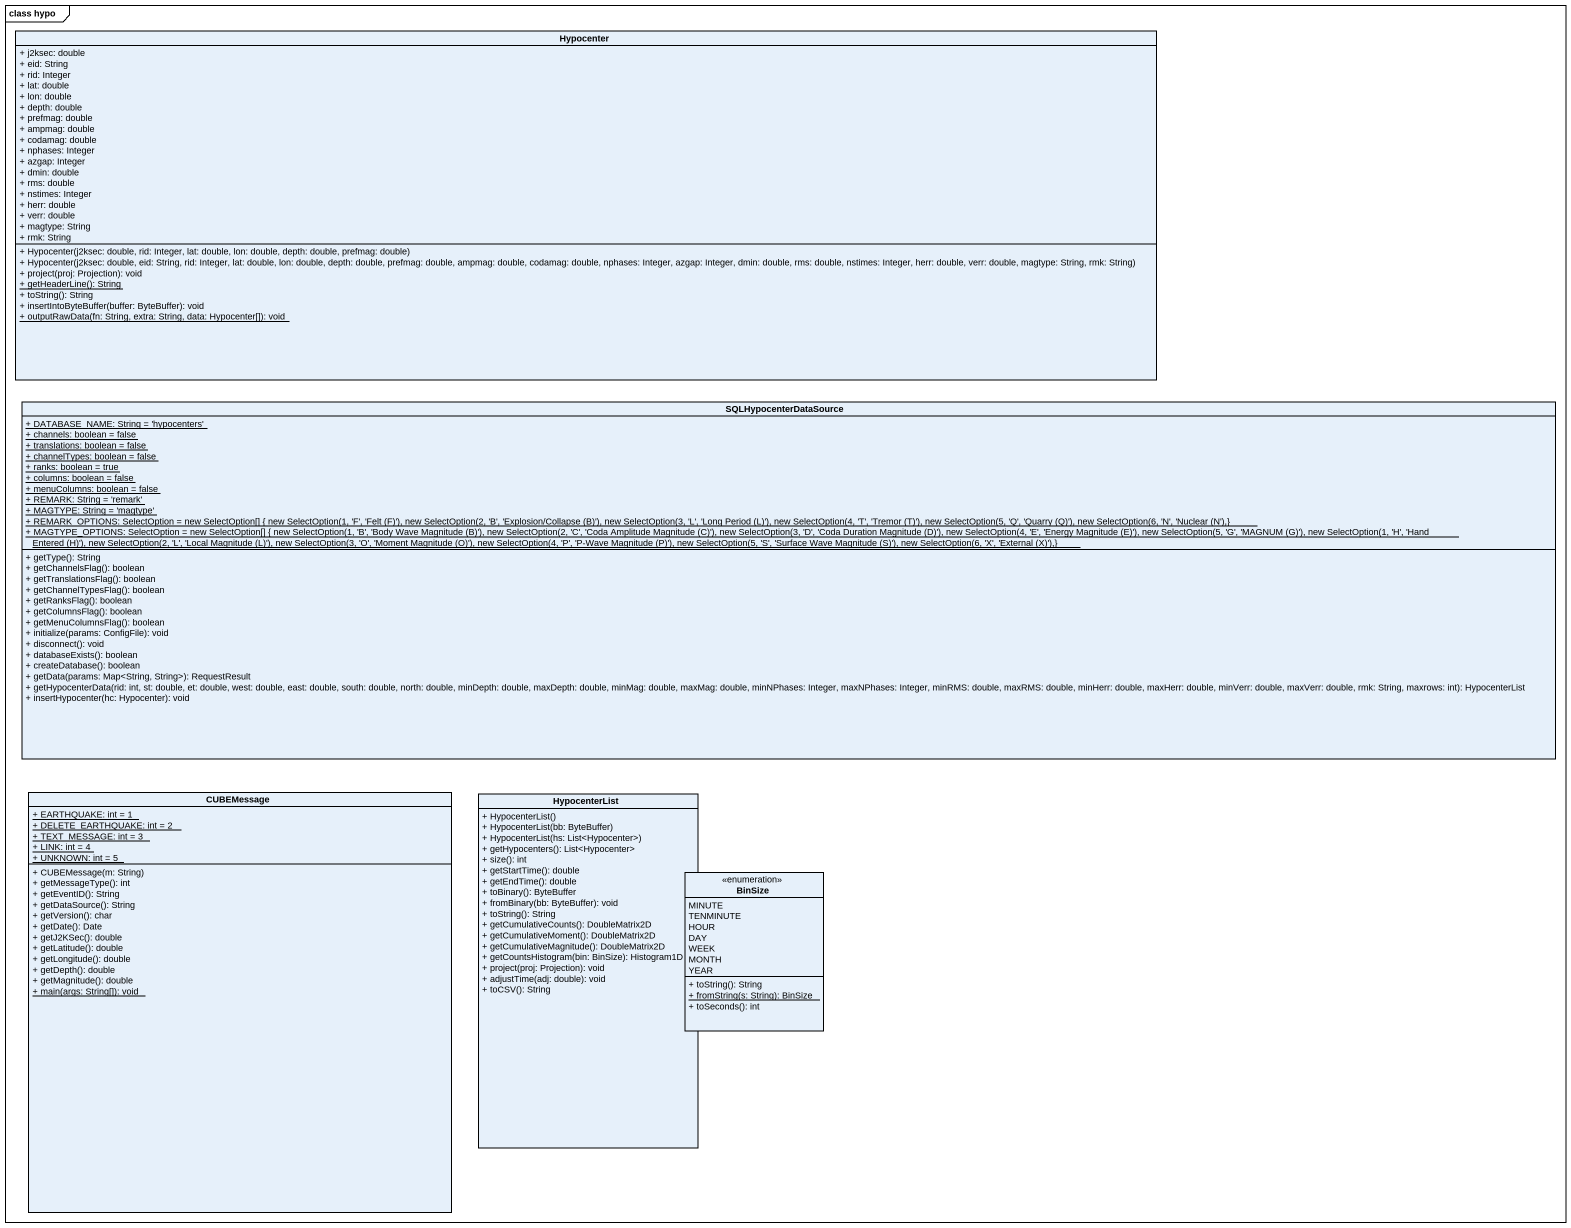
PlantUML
@startuml
mainframe class hypo
hide circle
hide empty members
skinparam classAttributeIconSize 0
class Hypocenter {
  + j2ksec: double
  + eid: String
  + rid: Integer
  + lat: double
  + lon: double
  + depth: double
  + prefmag: double
  + ampmag: double
  + codamag: double
  + nphases: Integer
  + azgap: Integer
  + dmin: double
  + rms: double
  + nstimes: Integer
  + herr: double
  + verr: double
  + magtype: String
  + rmk: String
  + Hypocenter(j2ksec: double, rid: Integer, lat: double, lon: double, depth: double, prefmag: double)
  + Hypocenter(j2ksec: double, eid: String, rid: Integer, lat: double, lon: double, depth: double, prefmag: double, ampmag: double, codamag: double, nphases: Integer, azgap: Integer, dmin: double, rms: double, nstimes: Integer, herr: double, verr: double, magtype: String, rmk: String)
  + project(proj: Projection): void
  {static} + getHeaderLine(): String
  + toString(): String
  + insertIntoByteBuffer(buffer: ByteBuffer): void
  {static} + outputRawData(fn: String, extra: String, data: Hypocenter[]): void
}
class SQLHypocenterDataSource {
  {static} + DATABASE_NAME: String = 'hypocenters'
  {static} + channels: boolean = false
  {static} + translations: boolean = false
  {static} + channelTypes: boolean = false
  {static} + ranks: boolean = true
  {static} + columns: boolean = false
  {static} + menuColumns: boolean = false
  {static} + REMARK: String = 'remark'
  {static} + MAGTYPE: String = 'magtype'
  {static} {field} + REMARK_OPTIONS: SelectOption = new SelectOption[] { new SelectOption(1, 'F', 'Felt (F)'), new SelectOption(2, 'B', 'Explosion/Collapse (B)'), new SelectOption(3, 'L', 'Long Period (L)'), new SelectOption(4, 'T', 'Tremor (T)'), new SelectOption(5, 'Q', 'Quarry (Q)'), new SelectOption(6, 'N', 'Nuclear (N'),}
  {static} {field} + MAGTYPE_OPTIONS: SelectOption = new SelectOption[] { new SelectOption(1, 'B', 'Body Wave Magnitude (B)'), new SelectOption(2, 'C', 'Coda Amplitude Magnitude (C)'), new SelectOption(3, 'D', 'Coda Duration Magnitude (D)'), new SelectOption(4, 'E', 'Energy Magnitude (E)'), new SelectOption(5, 'G', 'MAGNUM (G)'), new SelectOption(1, 'H', 'Hand Entered (H)'), new SelectOption(2, 'L', 'Local Magnitude (L)'), new SelectOption(3, 'O', 'Moment Magnitude (O)'), new SelectOption(4, 'P', 'P-Wave Magnitude (P)'), new SelectOption(5, 'S', 'Surface Wave Magnitude (S)'), new SelectOption(6, 'X', 'External (X)'),}
  + getType(): String
  + getChannelsFlag(): boolean
  + getTranslationsFlag(): boolean
  + getChannelTypesFlag(): boolean
  + getRanksFlag(): boolean
  + getColumnsFlag(): boolean
  + getMenuColumnsFlag(): boolean
  + initialize(params: ConfigFile): void
  + disconnect(): void
  + databaseExists(): boolean
  + createDatabase(): boolean
  + getData(params: Map<String, String>): RequestResult
  + getHypocenterData(rid: int, st: double, et: double, west: double, east: double, south: double, north: double, minDepth: double, maxDepth: double, minMag: double, maxMag: double, minNPhases: Integer, maxNPhases: Integer, minRMS: double, maxRMS: double, minHerr: double, maxHerr: double, minVerr: double, maxVerr: double, rmk: String, maxrows: int): HypocenterList
  + insertHypocenter(hc: Hypocenter): void
}
class CUBEMessage {
  {static} + EARTHQUAKE: int = 1
  {static} + DELETE_EARTHQUAKE: int = 2
  {static} + TEXT_MESSAGE: int = 3
  {static} + LINK: int = 4
  {static} + UNKNOWN: int = 5
  + CUBEMessage(m: String)
  + getMessageType(): int
  + getEventID(): String
  + getDataSource(): String
  + getVersion(): char
  + getDate(): Date
  + getJ2KSec(): double
  + getLatitude(): double
  + getLongitude(): double
  + getDepth(): double
  + getMagnitude(): double
  {static} + main(args: String[]): void
}
class HypocenterList {
  + HypocenterList()
  + HypocenterList(bb: ByteBuffer)
  + HypocenterList(hs: List<Hypocenter>)
  + getHypocenters(): List<Hypocenter>
  + size(): int
  + getStartTime(): double
  + getEndTime(): double
  + toBinary(): ByteBuffer
  + fromBinary(bb: ByteBuffer): void
  + toString(): String
  + getCumulativeCounts(): DoubleMatrix2D
  + getCumulativeMoment(): DoubleMatrix2D
  + getCumulativeMagnitude(): DoubleMatrix2D
  + getCountsHistogram(bin: BinSize): Histogram1D
  + project(proj: Projection): void
  + adjustTime(adj: double): void
  + toCSV(): String
}
enum BinSize {
  MINUTE
  TENMINUTE
  HOUR
  DAY
  WEEK
  MONTH
  YEAR
  + toString(): String
  {static} + fromString(s: String): BinSize
  + toSeconds(): int
}
@enduml
